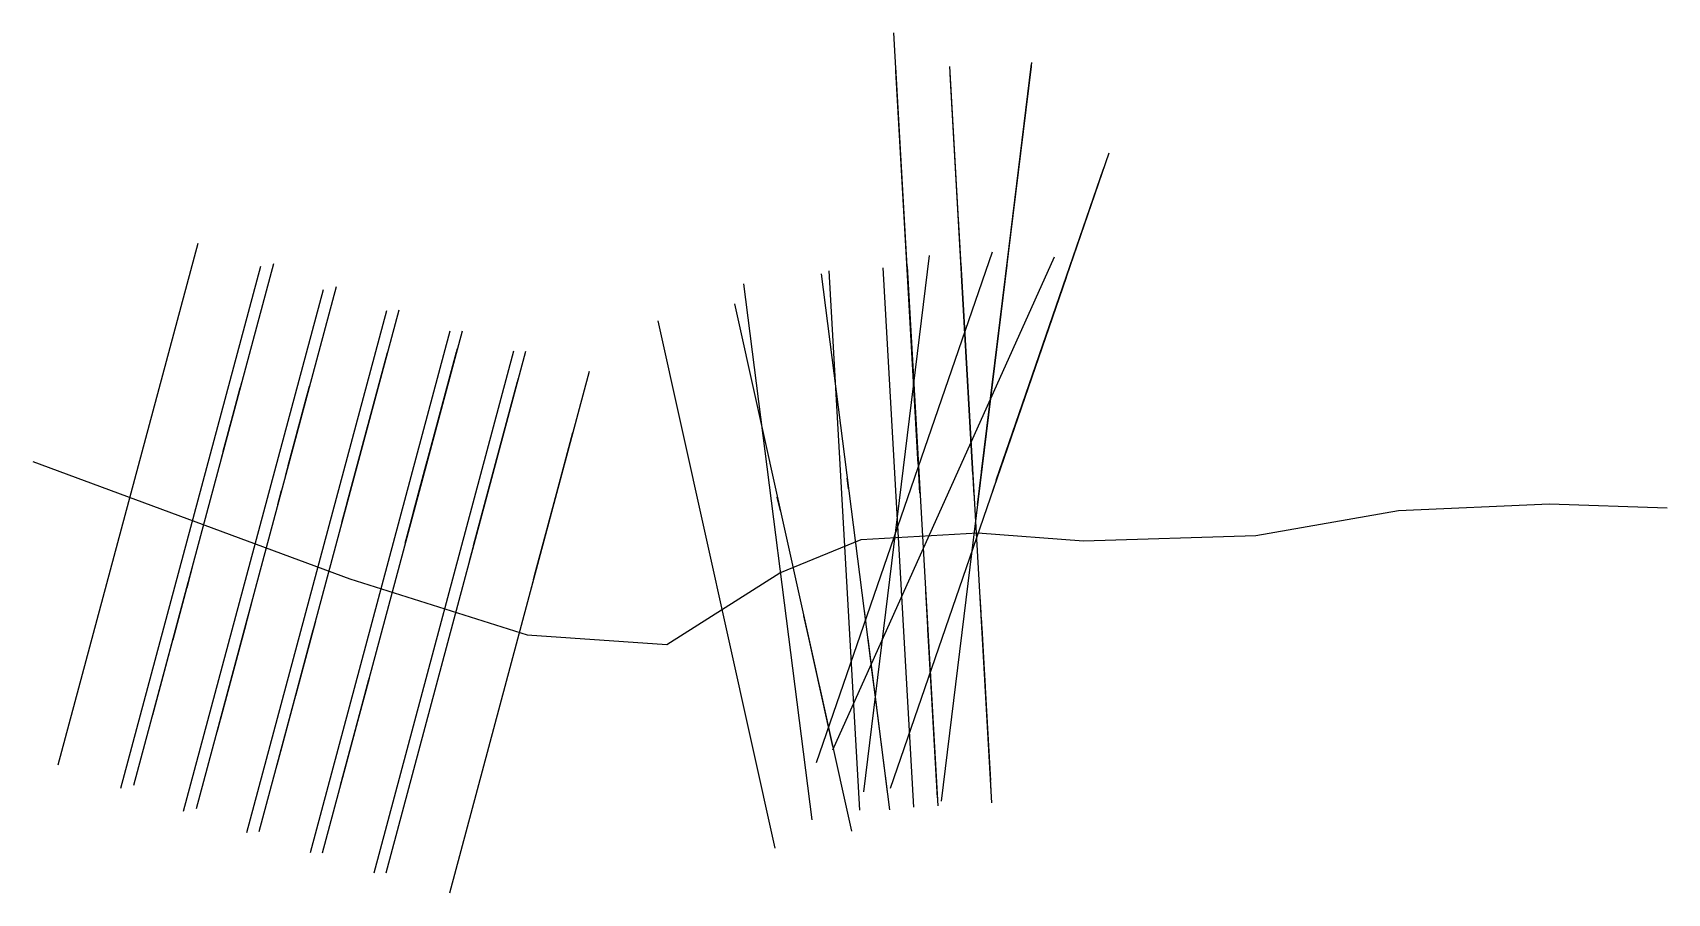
# Model space of a CAD drawing. Extents: x 7074.7 to 7135.2, y -23243.2 to -23211.4.
import ezdxf

# ---------------------------------------------------------------- set-up
doc = ezdxf.new("R2010")
doc.units = 0
for name, color, linetype, lineweight in [('95 3W MP2A LH1E_R8-R17_DXF_RINGDESIGN_095 3W MPR02A LHS 01E EXST_SURVEYEXPORT', 7, 'Continuous', 25), ('95 3W MP2A LH1E_R8-R17_DXF_RINGDESIGN_095 3W MPR02A LHS 01E EXST_SURVEYEXPORT_R012', 7, 'Continuous', 25), ('95 3W MP2A LH1E_R8-R17_DXF_RINGDESIGN_095 3W MPR02A LHS 01E EXST_SURVEYEXPORT_R013', 7, 'Continuous', 25), ('95 3W MP2A LH1E_R8-R17_DXF_RINGDESIGN_095 3W MPR02A LHS 01E EXST_SURVEYEXPORT_R014', 7, 'Continuous', 25), ('95 3W MP2A LH1E_R8-R17_DXF_RINGDESIGN_095 3W MPR02A LHS 01E EXST_SURVEYEXPORT_R015', 7, 'Continuous', 25), ('95 3W MP2A LH1E_R8-R17_DXF_RINGDESIGN_095 3W MPR02A LHS 01E EXST_SURVEYEXPORT_R016', 7, 'Continuous', 25), ('95 3W MP2A LH1E_R8-R17_DXF_RINGDESIGN_095 3W MPR02A LHS 01E EXST_SURVEYEXPORT_R017', 7, 'Continuous', 25), ('95 3W MP2A LH1E_R8-R17_DXF_RINGDESIGN_095 3W MPR02A LHS 01E EXST_SURVEYEXPORT_R10', 7, 'Continuous', 25), ('95 3W MP2A LH1E_R8-R17_DXF_RINGDESIGN_095 3W MPR02A LHS 01E EXST_SURVEYEXPORT_R11', 7, 'Continuous', 25), ('95 3W MP2A LH1E_R8-R17_DXF_RINGDESIGN_095 3W MPR02A LHS 01E EXST_SURVEYEXPORT_R8', 7, 'Continuous', 25), ('95 3W MP2A LH1E_R8-R17_DXF_RINGDESIGN_095 3W MPR02A LHS 01E EXST_SURVEYEXPORT_R8A', 7, 'Continuous', 25), ('95 3W MP2A LH1E_R8-R17_DXF_RINGDESIGN_095 3W MPR02A LHS 01E EXST_SURVEYEXPORT_R8B', 7, 'Continuous', 25), ('95 3W MP2A LH1E_R8-R17_DXF_RINGDESIGN_095 3W MPR02A LHS 01E EXST_SURVEYEXPORT_R9', 7, 'Continuous', 25)]:
    doc.layers.add(name, color=color, linetype=linetype, lineweight=lineweight)

msp = doc.modelspace()

# ---------------------------------------------------------------- linework, layer by layer
at = {"layer": '95 3W MP2A LH1E_R8-R17_DXF_RINGDESIGN_095 3W MPR02A LHS 01E EXST_SURVEYEXPORT', "color": 1}
for points, elevation in [([(7080.809, -23219.164), (7075.633, -23238.483)], -996.336), ([(7110.211, -23219.484), (7103.699, -23238.394)], -994.404), ([(7112.505, -23219.675), (7104.31, -23237.919)], -994.404), ([(7107.885, -23219.611), (7105.448, -23239.462)], -994.404), ([(7083.128, -23220.023), (7077.951, -23239.341)], -995.965), ([(7104.169, -23220.179), (7105.304, -23240.147)], -994.404), ([(7106.166, -23220.065), (7107.301, -23240.033)], -994.404), ([(7085.446, -23220.881), (7080.27, -23240.2)], -995.593), ([(7101.014, -23220.661), (7103.539, -23240.501)], -994.404), ([(7087.789, -23221.664), (7082.613, -23240.983)], -995.214), ([(7097.842, -23222.027), (7102.174, -23241.553)], -994.404), ([(7090.145, -23222.409), (7084.969, -23241.728)], -994.832), ([(7092.501, -23223.154), (7087.324, -23242.473)], -994.45)]:
    msp.add_lwpolyline(points, dxfattribs=dict(at, elevation=elevation))
at = {"layer": '95 3W MP2A LH1E_R8-R17_DXF_RINGDESIGN_095 3W MPR02A LHS 01E EXST_SURVEYEXPORT', "color": 7}
for points, elevation in [([(7109.061, -23219.901), (7110.196, -23239.869)], -994.404), ([(7083.611, -23219.915), (7078.434, -23239.233)], -996.336), ([(7103.891, -23220.295), (7106.415, -23240.135)], -994.404), ([(7112.953, -23220.428), (7106.441, -23239.338)], -994.404), ([(7107.065, -23220.014), (7108.199, -23239.982)], -994.404), ([(7110.764, -23219.964), (7108.326, -23239.815)], -994.404), ([(7085.929, -23220.773), (7080.753, -23240.092)], -995.965), ([(7088.247, -23221.632), (7083.071, -23240.95)], -995.593), ([(7100.673, -23221.399), (7105.005, -23240.924)], -994.404), ([(7090.591, -23222.415), (7085.414, -23241.733)], -995.214), ([(7092.946, -23223.16), (7087.77, -23242.478)], -994.832), ([(7095.302, -23223.905), (7090.126, -23243.223)], -994.45)]:
    msp.add_lwpolyline(points, dxfattribs=dict(at, elevation=elevation))
msp.add_polyline3d([(7074.697, -23227.232, -997.35), (7086.435, -23231.578, -995.469), (7093.001, -23233.655, -994.404), (7098.176, -23234.008, -994.404), (7102.35, -23231.362, -994.404), (7105.369, -23230.127, -994.404), (7109.681, -23229.882, -994.404), (7113.601, -23230.176, -994.404), (7119.971, -23229.98, -994.404), (7125.262, -23229.049, -994.404), (7130.848, -23228.804, -994.404), (7135.209, -23228.951, -994.404)], dxfattribs=at)
at = {"layer": '95 3W MP2A LH1E_R8-R17_DXF_RINGDESIGN_095 3W MPR02A LHS 01E EXST_SURVEYEXPORT_R012', "color": 7}
for points in [[(7093.316, -23231.318, -995.197), (7094.774, -23225.876, -996.717)], [(7093.277, -23231.462, -993.369), (7094.738, -23226.01, -992.085)], [(7093.317, -23231.313, -994.256), (7094.697, -23226.163, -994.381)], [(7093.239, -23231.602, -991.953), (7094.543, -23226.737, -988.8)], [(7093.309, -23231.342, -995.698), (7094.046, -23228.591, -996.836)], [(7093.07, -23232.234, -991.112), (7093.416, -23230.943, -989.769)]]:
    msp.add_polyline3d(points, dxfattribs=at)
at = {"layer": '95 3W MP2A LH1E_R8-R17_DXF_RINGDESIGN_095 3W MPR02A LHS 01E EXST_SURVEYEXPORT_R013', "color": 7}
for points in [[(7090.985, -23230.478, -992.675), (7092.585, -23224.509, -988.369)], [(7091.019, -23230.351, -993.429), (7092.646, -23224.281, -991.112)], [(7091.059, -23230.204, -994.305), (7092.666, -23224.206, -994.064)], [(7091.068, -23230.17, -995.067), (7092.679, -23224.155, -996.808)], [(7091.041, -23230.27, -996.085), (7091.719, -23227.739, -997.147)], [(7090.865, -23230.926, -991.139), (7091.408, -23228.9, -989.309)]]:
    msp.add_polyline3d(points, dxfattribs=at)
at = {"layer": '95 3W MP2A LH1E_R8-R17_DXF_RINGDESIGN_095 3W MPR02A LHS 01E EXST_SURVEYEXPORT_R014', "color": 7}
for points in [[(7088.76, -23229.248, -993.445), (7090.387, -23223.173, -991.245)], [(7088.795, -23229.117, -994.228), (7090.418, -23223.058, -993.953)], [(7088.822, -23229.014, -995.199), (7090.406, -23223.104, -996.85)], [(7088.698, -23229.477, -992.617), (7090.234, -23223.746, -988.656)], [(7088.798, -23229.105, -995.952), (7089.306, -23227.211, -997.017)], [(7088.488, -23230.26, -991.623), (7089.146, -23227.807, -989.511)], [(7087.151, -23235.252, -993.08), (7086.084, -23239.232, -991.981)], [(7087.125, -23235.349, -994.529), (7086.164, -23238.934, -994.713)], [(7087.132, -23235.323, -995.562), (7086.349, -23238.246, -996.637)], [(7087.175, -23235.163, -992.289), (7086.662, -23237.076, -991.435)], [(7087.147, -23235.265, -996.289), (7086.754, -23236.732, -997.183)]]:
    msp.add_polyline3d(points, dxfattribs=at)
at = {"layer": '95 3W MP2A LH1E_R8-R17_DXF_RINGDESIGN_095 3W MPR02A LHS 01E EXST_SURVEYEXPORT_R015', "color": 7}
for points in [[(7086.57, -23227.893, -995.221), (7087.826, -23223.203, -996.34)], [(7086.326, -23228.803, -993.345), (7087.691, -23223.708, -991.257)], [(7086.533, -23228.031, -994.142), (7087.728, -23223.57, -993.87)], [(7086.251, -23229.082, -992.667), (7087.433, -23224.671, -989.238)], [(7086.57, -23227.894, -996.119), (7087.089, -23225.956, -997.147)], [(7086.14, -23229.496, -991.589), (7086.394, -23228.549, -990.165)], [(7085.161, -23233.151, -992.873), (7084.421, -23235.913, -991.637)], [(7085.129, -23233.27, -993.516), (7083.732, -23238.483, -992.16)], [(7085.073, -23233.48, -994.254), (7083.831, -23238.115, -994.107)], [(7085.011, -23233.71, -995.349), (7083.904, -23237.84, -996.387)], [(7085.011, -23233.71, -996.312), (7084.476, -23235.707, -997.337)]]:
    msp.add_polyline3d(points, dxfattribs=at)
at = {"layer": '95 3W MP2A LH1E_R8-R17_DXF_RINGDESIGN_095 3W MPR02A LHS 01E EXST_SURVEYEXPORT_R016', "color": 7}
for points in [[(7084.159, -23227.381, -993.093), (7084.866, -23224.74, -991.49)], [(7084.251, -23227.035, -994.471), (7084.905, -23224.597, -994.162)], [(7084.304, -23226.84, -995.501), (7084.943, -23224.453, -995.911)], [(7084.304, -23226.839, -996.52), (7084.836, -23224.852, -997.164)], [(7084.051, -23227.783, -992.035), (7084.516, -23226.047, -990.121)], [(7083.769, -23228.835, -991.441), (7083.91, -23228.309, -990.336)], [(7082.794, -23232.473, -992.885), (7082.224, -23234.602, -991.639)], [(7082.711, -23232.785, -993.96), (7081.511, -23237.263, -992.15)], [(7082.641, -23233.044, -994.866), (7081.536, -23237.167, -994.806)], [(7082.6, -23233.196, -996.682), (7082.044, -23235.271, -997.56)], [(7082.581, -23233.269, -995.816), (7081.643, -23236.769, -996.999)]]:
    msp.add_polyline3d(points, dxfattribs=at)
at = {"layer": '95 3W MP2A LH1E_R8-R17_DXF_RINGDESIGN_095 3W MPR02A LHS 01E EXST_SURVEYEXPORT_R017', "color": 7}
for points in [[(7081.752, -23226.853, -993.828), (7082.434, -23224.308, -992.258)], [(7081.856, -23226.462, -995.022), (7082.354, -23224.605, -994.755)], [(7081.954, -23226.099, -996.762), (7082.38, -23224.506, -997.32)], [(7081.644, -23227.256, -992.594), (7082.009, -23225.894, -990.958)], [(7080.642, -23230.996, -992.918), (7080.397, -23231.908, -992.089)], [(7080.382, -23231.965, -995.319), (7079.132, -23236.63, -995.131)], [(7080.445, -23231.729, -994.515), (7079.185, -23236.432, -993.147)], [(7080.503, -23231.513, -993.78), (7079.881, -23233.835, -992.564)], [(7080.309, -23232.235, -996.238), (7079.194, -23236.399, -997.696)], [(7080.203, -23232.633, -997.434), (7079.69, -23234.546, -998.288)]]:
    msp.add_polyline3d(points, dxfattribs=at)
at = {"layer": '95 3W MP2A LH1E_R8-R17_DXF_RINGDESIGN_095 3W MPR02A LHS 01E EXST_SURVEYEXPORT_R10', "color": 7}
for points in [[(7104.902, -23228.246, -991.034), (7104.852, -23227.853, -988.089)], [(7105.176, -23230.397, -991.084), (7105.186, -23230.476, -988.772)], [(7105.474, -23232.739, -991.109), (7105.539, -23233.245, -989.425)], [(7105.608, -23233.791, -992.637), (7105.923, -23236.269, -990.455)], [(7105.64, -23234.041, -993.362), (7106.268, -23238.978, -991.86)], [(7105.725, -23234.709, -994.444), (7106.318, -23239.371, -994.413)], [(7105.735, -23234.788, -995.258), (7106.331, -23239.469, -996.016)], [(7105.742, -23234.848, -995.982), (7105.931, -23236.328, -996.452)]]:
    msp.add_polyline3d(points, dxfattribs=at)
at = {"layer": '95 3W MP2A LH1E_R8-R17_DXF_RINGDESIGN_095 3W MPR02A LHS 01E EXST_SURVEYEXPORT_R11', "color": 7}
for points in [[(7102.374, -23229.064, -991.018), (7102.262, -23228.562, -988.61)], [(7102.833, -23231.133, -991.05), (7102.834, -23231.139, -988.844)], [(7103.236, -23232.95, -991.045), (7103.441, -23233.876, -989.435)], [(7103.404, -23233.708, -992.469), (7104.031, -23236.533, -990.644)], [(7103.44, -23233.872, -992.983), (7104.311, -23237.794, -991.345)], [(7103.807, -23235.523, -995.313), (7104.091, -23236.803, -995.659)], [(7103.811, -23235.542, -994.283), (7104.138, -23237.016, -994.328)]]:
    msp.add_polyline3d(points, dxfattribs=at)
at = {"layer": '95 3W MP2A LH1E_R8-R17_DXF_RINGDESIGN_095 3W MPR02A LHS 01E EXST_SURVEYEXPORT_R8', "color": 7}
for points in [[(7109.504, -23227.695, -994.796), (7108.648, -23212.617, -994.277)], [(7109.503, -23227.679, -994.085), (7108.661, -23212.856, -990.925)], [(7109.505, -23227.709, -995.391), (7108.663, -23212.89, -997.457)], [(7109.507, -23227.749, -992.396), (7108.968, -23218.251, -985.623)], [(7109.502, -23227.662, -993.323), (7108.997, -23218.763, -989.591)], [(7109.506, -23227.717, -995.778), (7109.086, -23220.334, -997.389)], [(7109.503, -23227.663, -996.382), (7109.286, -23223.851, -997.902)], [(7109.519, -23227.95, -992.216), (7109.292, -23223.953, -986.992)], [(7109.55, -23228.491, -991.729), (7109.459, -23226.89, -987.881)], [(7109.635, -23229.997, -991.414), (7109.635, -23229.997, -988.736)], [(7109.762, -23232.236, -991.942), (7109.796, -23232.832, -989.454)], [(7109.806, -23233.003, -992.529), (7109.959, -23235.7, -990.343)], [(7109.82, -23233.255, -996.641), (7109.951, -23235.563, -997.765)], [(7109.828, -23233.394, -993.584), (7110.116, -23238.466, -991.54)], [(7109.833, -23233.486, -995.684), (7110.149, -23239.046, -997.013)], [(7109.836, -23233.539, -994.528), (7110.171, -23239.422, -994.379)]]:
    msp.add_polyline3d(points, dxfattribs=at)
at = {"layer": '95 3W MP2A LH1E_R8-R17_DXF_RINGDESIGN_095 3W MPR02A LHS 01E EXST_SURVEYEXPORT_R8A', "color": 7}
for points in [[(7110.495, -23227.566, -994.083), (7114.541, -23215.814, -994.004)], [(7110.541, -23227.432, -994.627), (7114.541, -23215.814, -997.151)], [(7110.468, -23227.643, -993.481), (7114.341, -23216.396, -991.029)], [(7110.627, -23227.181, -995.23), (7112.604, -23221.441, -996.877)], [(7110.393, -23227.861, -992.476), (7112.415, -23221.991, -989.695)], [(7110.369, -23227.932, -992.069), (7112.292, -23222.347, -986.514)], [(7110.615, -23227.219, -995.857), (7111.446, -23224.804, -997.424)], [(7110.224, -23228.354, -991.194), (7110.956, -23226.227, -987.266)]]:
    msp.add_polyline3d(points, dxfattribs=at)
at = {"layer": '95 3W MP2A LH1E_R8-R17_DXF_RINGDESIGN_095 3W MPR02A LHS 01E EXST_SURVEYEXPORT_R8B', "color": 7}
for points in [[(7109.819, -23227.655, -994.08), (7111.678, -23212.514, -994.291)], [(7109.819, -23227.656, -993.492), (7111.667, -23212.61, -991.306)], [(7109.824, -23227.613, -994.516), (7111.684, -23212.47, -996.851)], [(7109.828, -23227.587, -994.779), (7111.236, -23216.119, -997.022)], [(7109.807, -23227.752, -992.376), (7110.7, -23220.484, -987.126)], [(7109.819, -23227.656, -992.782), (7110.711, -23220.389, -990.356)], [(7109.831, -23227.56, -995.064), (7110.663, -23220.787, -996.879)], [(7109.748, -23228.238, -991.932), (7110.211, -23224.468, -987.055)], [(7109.835, -23227.524, -995.869), (7110.204, -23224.521, -997.278)], [(7109.675, -23228.833, -990.961), (7109.817, -23227.674, -987.862)]]:
    msp.add_polyline3d(points, dxfattribs=at)
at = {"layer": '95 3W MP2A LH1E_R8-R17_DXF_RINGDESIGN_095 3W MPR02A LHS 01E EXST_SURVEYEXPORT_R9', "color": 7}
for points in [[(7107.469, -23227.136, -994.363), (7106.573, -23211.362, -991.116)], [(7107.472, -23227.188, -994.859), (7106.646, -23212.64, -994.613)], [(7107.475, -23227.242, -995.378), (7106.654, -23212.788, -997.716)], [(7107.464, -23227.046, -993.501), (7106.894, -23217.017, -988.555)], [(7107.477, -23227.266, -995.586), (7106.956, -23218.098, -997.568)], [(7107.458, -23226.937, -992.458), (7106.967, -23218.295, -985.649)], [(7107.481, -23227.337, -996.185), (7107.255, -23223.36, -997.962)], [(7107.483, -23227.369, -991.512), (7107.288, -23223.95, -987.176)], [(7107.542, -23228.415, -991.122), (7107.473, -23227.195, -988.112)], [(7107.638, -23230.096, -991.111), (7107.638, -23230.096, -988.998)], [(7107.748, -23232.046, -991.256), (7107.797, -23232.899, -989.786)], [(7107.786, -23232.703, -992.972), (7107.984, -23236.194, -990.427)], [(7107.792, -23232.812, -994.008), (7108.138, -23238.898, -992.003)], [(7107.798, -23232.913, -994.968), (7108.182, -23239.685, -995.007)], [(7107.812, -23233.159, -995.958), (7108.146, -23239.045, -997.913)], [(7107.828, -23233.454, -996.873), (7107.936, -23235.358, -997.962)]]:
    msp.add_polyline3d(points, dxfattribs=at)

doc.saveas('drawing.dxf')
